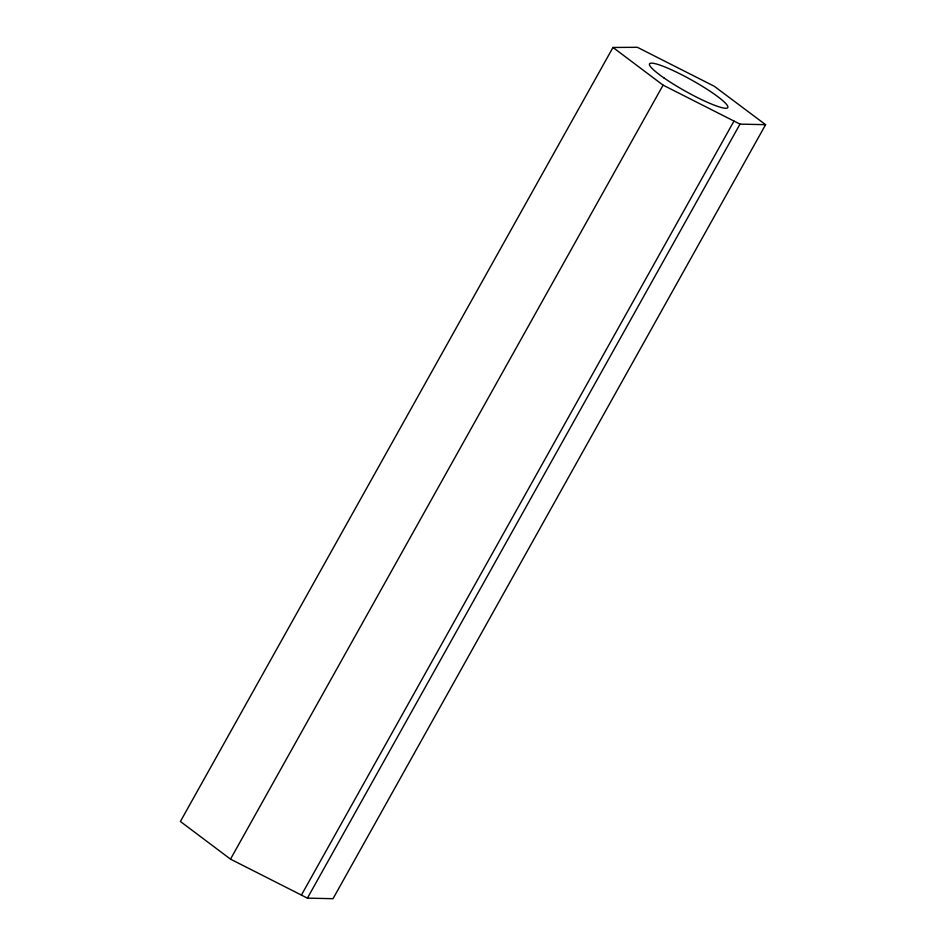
<?xml version="1.0" encoding="UTF-8"?>
<svg xmlns="http://www.w3.org/2000/svg" width="946" height="946" viewBox="0 0 946 946"><rect width="100%" height="100%" fill="white"/><g stroke="black" fill="none" stroke-linecap="round" stroke-linejoin="round"><path stroke-width="1.42" d="M612.984 47.466L180.402 821.483L230.505 859.145L307.415 898.132L333.016 898.7L765.598 124.683L714.289 86.275L637.368 47.3L612.984 47.466L663.087 85.14L739.997 124.115L765.598 124.683M230.505 859.145L663.087 85.14M301.407 895.082L733.99 121.064M307.415 898.132L739.997 124.115M663.844 77.844A44.793 6.386 29.2 0 0 727.391 107.939A44.793 6.386 29.2 0 0 674.817 71.34A44.793 6.386 29.2 0 0 663.844 77.844"/></g></svg>
